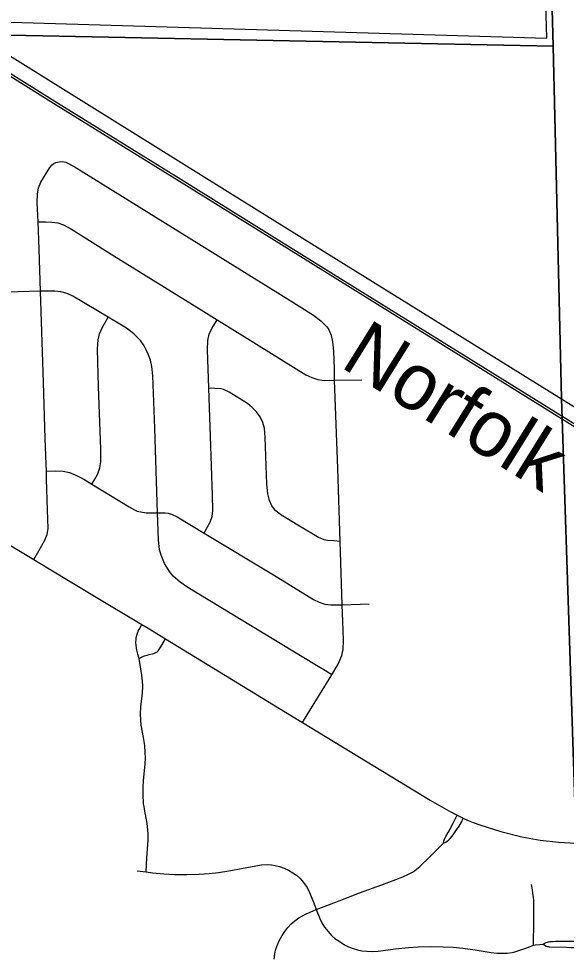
# Model space of a CAD drawing. Extents: x -16.6 to 83, y -37.7 to 22.
# Drawn here: x -6.63 to -6.084, y 16.999 to 17.935 of the extents above; entities that cross this region are included whole.
import ezdxf

# ---------------------------------------------------------------- set-up
doc = ezdxf.new("R2010")
doc.units = 0
for name, color, linetype in [('GM_X_Corporation', 7, 'Continuous'), ('GM_X_County_Road', 7, 'Continuous'), ('GM_X_Rail_Line', 7, 'Continuous'), ('GM_X_Rail_Line_Text', 7, 'Continuous'), ('GM_X_Township_Road', 7, 'Continuous'), ('GM_X_US_Route', 7, 'Continuous')]:
    doc.layers.add(name, color=color, linetype=linetype)

msp = doc.modelspace()

# ---------------------------------------------------------------- linework, layer by layer
at = {"layer": 'GM_X_Corporation'}
for points in [[(-7.14935, 17.94129), (-6.62721, 17.93142), (-6.1034, 17.91597), (-6.14002, 19.20758)], [(-7.69058, 17.93921), (-7.26166, 17.93063), (-6.6726, 17.91944), (-6.09715, 17.90775), (-6.1006, 18.03167)], [(-6.1006, 18.03167), (-6.09715, 17.90775), (-6.08886, 17.55614), (-6.07433, 17.11261)], [(-6.07433, 17.11261), (-6.08886, 17.55614), (-6.09715, 17.90775), (-6.6726, 17.91944), (-7.26166, 17.93063), (-7.69058, 17.93921)]]:
    msp.add_lwpolyline(points, dxfattribs=at)
at = {"layer": 'GM_X_County_Road'}
for points in [[(-6.7018, 17.44772), (-6.65329, 17.418), (-6.61537, 17.39511)], [(-6.61537, 17.39511), (-6.60005, 17.38586), (-6.55467, 17.35873), (-6.50758, 17.33047)], [(-6.50758, 17.33047), (-6.50134, 17.32672), (-6.48378, 17.31597), (-6.35815, 17.23906), (-6.34719, 17.2324)], [(-6.34719, 17.2324), (-6.21997, 17.15505), (-6.20118, 17.14417), (-6.19286, 17.14007)], [(-6.19286, 17.14007), (-6.18676, 17.13697), (-6.18206, 17.13481), (-6.1768, 17.13265), (-6.17013, 17.13021), (-6.14949, 17.12357), (-6.12844, 17.11826), (-6.11014, 17.11496), (-6.09166, 17.11289), (-6.07411, 17.11205)]]:
    msp.add_lwpolyline(points, dxfattribs=at)
at = {"layer": 'GM_X_Rail_Line'}
for points in [[(-6.73736, 17.93935), (-6.59288, 17.84932), (-6.47246, 17.77471), (-6.34901, 17.69778), (-6.11766, 17.55402), (-5.98499, 17.47148), (-5.88358, 17.40867), (-5.70409, 17.29675), (-5.5357, 17.19245), (-5.38128, 17.0958), (-5.03008, 16.87785), (-4.84584, 16.76318), (-4.67975, 16.65947), (-4.46684, 16.52752), (-4.43684, 16.50884), (-4.28793, 16.41617), (-4.02533, 16.2531), (-3.84397, 16.14002), (-3.50243, 15.92784)], [(-6.73613, 17.94133), (-6.59165, 17.8513), (-6.47122, 17.77668), (-6.34777, 17.69975), (-6.11642, 17.55599), (-5.98376, 17.47345), (-5.88234, 17.41065), (-5.70286, 17.29872), (-5.53446, 17.19443), (-5.38004, 17.09777), (-5.02885, 16.87982), (-4.8446, 16.76516), (-4.67851, 16.66144), (-4.46561, 16.52949), (-4.4356, 16.51081), (-4.2867, 16.41814), (-4.02409, 16.25508), (-3.84273, 16.142), (-3.50119, 15.92981)]]:
    msp.add_lwpolyline(points, dxfattribs=at)
at = {"layer": 'GM_X_Township_Road'}
for p, q in [((-6.31528, 17.57418), (-6.28813, 17.57484)), ((-6.30751, 17.35006), (-6.30961, 17.41337)), ((-6.30751, 17.35006), (-6.28055, 17.3511))]:
    msp.add_line(p, q, dxfattribs=at)
for points in [[(-6.61115, 17.73259), (-6.61187, 17.75161), (-6.61169, 17.76008), (-6.61067, 17.76628), (-6.60839, 17.77204), (-6.5992, 17.78684), (-6.59716, 17.78945)], [(-6.59716, 17.78945), (-6.59531, 17.79071), (-6.5932, 17.7916), (-6.59004, 17.79244), (-6.58674, 17.7926), (-6.5835, 17.79198), (-6.57512, 17.78785), (-6.54618, 17.76964), (-6.36204, 17.65541), (-6.33618, 17.63931), (-6.32881, 17.63371), (-6.32297, 17.62749), (-6.32104, 17.62483)], [(-6.60868, 17.66331), (-6.6101, 17.70531), (-6.61115, 17.73259)], [(-6.61115, 17.73259), (-6.60368, 17.73241), (-6.59751, 17.73226), (-6.5915, 17.73131), (-6.58579, 17.72937), (-6.57762, 17.72517), (-6.53564, 17.69845), (-6.44563, 17.64297), (-6.43241, 17.63474)], [(-6.60868, 17.66331), (-6.63089, 17.66264), (-6.65616, 17.66154), (-6.66488, 17.66117)], [(-6.54107, 17.63712), (-6.57627, 17.65834), (-6.58207, 17.66092), (-6.58821, 17.66256), (-6.59449, 17.66329), (-6.60697, 17.66337), (-6.60868, 17.66331)], [(-6.6028, 17.48352), (-6.60286, 17.49034), (-6.60397, 17.51618), (-6.60558, 17.57189), (-6.60868, 17.66331)], [(-6.55733, 17.47039), (-6.55448, 17.47543), (-6.55141, 17.48085), (-6.54936, 17.48669), (-6.54846, 17.49283), (-6.54832, 17.50533), (-6.55069, 17.56792), (-6.55164, 17.60537), (-6.55113, 17.6147), (-6.54968, 17.62076), (-6.54721, 17.62652), (-6.54413, 17.63186), (-6.54107, 17.63712)], [(-6.4918, 17.44178), (-6.49454, 17.52609), (-6.49479, 17.53532), (-6.49648, 17.57873), (-6.49742, 17.58811), (-6.49891, 17.59426), (-6.50112, 17.60016), (-6.50334, 17.6047), (-6.50525, 17.60859), (-6.50873, 17.61395), (-6.51544, 17.62065), (-6.523, 17.62623), (-6.54107, 17.63712)], [(-6.44082, 17.56638), (-6.44216, 17.6047), (-6.44162, 17.61406), (-6.44023, 17.62023), (-6.43768, 17.62605), (-6.43606, 17.62873), (-6.43241, 17.63474)], [(-6.43241, 17.63474), (-6.4152, 17.62403), (-6.34379, 17.57975), (-6.33803, 17.57699), (-6.33196, 17.57493), (-6.32562, 17.57393), (-6.31528, 17.57418)], [(-6.31528, 17.57418), (-6.31542, 17.58566), (-6.31596, 17.60327), (-6.31685, 17.61275), (-6.31842, 17.61896), (-6.32104, 17.62483)], [(-6.30961, 17.41337), (-6.31201, 17.48605), (-6.31528, 17.57418)], [(-6.44523, 17.4216), (-6.44233, 17.42707), (-6.43944, 17.43253), (-6.43747, 17.43817), (-6.4367, 17.4441), (-6.43699, 17.45944), (-6.43913, 17.51816), (-6.44082, 17.56638)], [(-6.30961, 17.41337), (-6.31602, 17.41384), (-6.32234, 17.4143), (-6.32548, 17.41498), (-6.33137, 17.41732), (-6.35023, 17.42841), (-6.3688, 17.43981), (-6.37374, 17.44383), (-6.37597, 17.44617), (-6.37781, 17.44878), (-6.38022, 17.45414), (-6.38192, 17.46088), (-6.38279, 17.47054), (-6.38441, 17.51709), (-6.38523, 17.52627), (-6.38619, 17.52977), (-6.38683, 17.53209), (-6.38948, 17.53761), (-6.39303, 17.54268), (-6.39729, 17.54714), (-6.40209, 17.55097), (-6.42044, 17.56249), (-6.4259, 17.56498), (-6.42877, 17.56569), (-6.4348, 17.56603), (-6.44082, 17.56638)], [(-6.61537, 17.39511), (-6.61029, 17.40402), (-6.6042, 17.41471), (-6.60204, 17.42035), (-6.6011, 17.42626), (-6.60162, 17.44481), (-6.60277, 17.47564), (-6.6028, 17.48352)], [(-6.6028, 17.48352), (-6.59406, 17.48394), (-6.58607, 17.48341), (-6.57986, 17.48208), (-6.57391, 17.47987), (-6.56557, 17.47544), (-6.55733, 17.47039)], [(-6.55733, 17.47039), (-6.52031, 17.44772), (-6.51492, 17.44475), (-6.51212, 17.4436), (-6.50314, 17.44192), (-6.49389, 17.44177), (-6.4918, 17.44178)], [(-6.4918, 17.44178), (-6.48442, 17.44182), (-6.48123, 17.4414), (-6.4781, 17.44059), (-6.47226, 17.43794), (-6.44523, 17.4216)], [(-6.31808, 17.28017), (-6.32432, 17.28399), (-6.33491, 17.29049), (-6.46181, 17.36722), (-6.46941, 17.37248), (-6.47618, 17.37864), (-6.48003, 17.38338), (-6.48484, 17.39116), (-6.48841, 17.3996), (-6.48988, 17.40537), (-6.49092, 17.4145), (-6.4918, 17.44178)], [(-6.44523, 17.4216), (-6.37609, 17.3798), (-6.33615, 17.3554), (-6.3307, 17.35259), (-6.325, 17.35064), (-6.31899, 17.34992), (-6.3167, 17.34993), (-6.30751, 17.35006)], [(-6.31808, 17.28017), (-6.31161, 17.29077), (-6.30812, 17.29943), (-6.30672, 17.30546), (-6.30633, 17.31479), (-6.30697, 17.33347), (-6.30751, 17.35006)], [(-6.51036, 17.29641), (-6.51156, 17.30063), (-6.51255, 17.3046), (-6.51325, 17.30936), (-6.5135, 17.31271), (-6.5133, 17.31537), (-6.51305, 17.31745), (-6.51225, 17.32083), (-6.51106, 17.32376), (-6.51021, 17.3254), (-6.50758, 17.33047)], [(-6.51036, 17.29641), (-6.50787, 17.29788), (-6.50589, 17.29866), (-6.50504, 17.29901), (-6.50211, 17.2999), (-6.50119, 17.30016), (-6.50024, 17.30035), (-6.49667, 17.30103), (-6.4949, 17.30159), (-6.49353, 17.30226), (-6.4924, 17.30305), (-6.49128, 17.30424), (-6.48987, 17.30608), (-6.48861, 17.30814), (-6.48378, 17.31597)], [(-6.50333, 17.08331), (-6.50263, 17.09748), (-6.50129, 17.11486), (-6.50117, 17.12107), (-6.50145, 17.12541), (-6.50218, 17.13158), (-6.50488, 17.14606), (-6.50528, 17.14865), (-6.50572, 17.15146), (-6.50634, 17.16109), (-6.50638, 17.16793), (-6.50593, 17.17476), (-6.50434, 17.19086), (-6.50404, 17.19707), (-6.50413, 17.20266), (-6.50469, 17.20947), (-6.50589, 17.21747), (-6.50805, 17.22973), (-6.50867, 17.23528), (-6.50885, 17.24088), (-6.50848, 17.24832), (-6.50696, 17.26193), (-6.50666, 17.26876), (-6.50684, 17.27373), (-6.50756, 17.2799), (-6.51036, 17.29641)], [(-6.34719, 17.2324), (-6.34242, 17.24024), (-6.31808, 17.28017)], [(-6.20652, 17.11206), (-6.20627, 17.11396), (-6.20589, 17.11507), (-6.20545, 17.11606), (-6.20417, 17.11853), (-6.20188, 17.12251), (-6.19976, 17.12633), (-6.19688, 17.1319), (-6.19286, 17.14007)], [(-6.20652, 17.11206), (-6.20414, 17.1131), (-6.20282, 17.11404), (-6.20113, 17.11535), (-6.19991, 17.11658), (-6.19793, 17.11896), (-6.19625, 17.12133), (-6.19344, 17.12521), (-6.19086, 17.12916), (-6.18873, 17.13312), (-6.18676, 17.13697)], [(-6.33354, 17.04577), (-6.31055, 17.05452), (-6.2902, 17.0623), (-6.26807, 17.07055), (-6.24712, 17.07853), (-6.24136, 17.08107), (-6.23746, 17.0832), (-6.23543, 17.08452), (-6.23368, 17.08571), (-6.23174, 17.08727), (-6.23011, 17.08878), (-6.22002, 17.09848), (-6.20652, 17.11206)], [(-6.51222, 17.08437), (-6.50333, 17.08331), (-6.49678, 17.08255), (-6.48564, 17.08151), (-6.47447, 17.08089), (-6.46266, 17.08077), (-6.45022, 17.08112), (-6.4403, 17.08178), (-6.43104, 17.08283), (-6.42058, 17.08441), (-6.3937, 17.08954), (-6.38815, 17.09027), (-6.38257, 17.09057), (-6.37822, 17.09037), (-6.37454, 17.08979), (-6.37033, 17.08868), (-6.36565, 17.08699), (-6.36114, 17.08491), (-6.35682, 17.08244), (-6.35327, 17.07992), (-6.34998, 17.07708), (-6.34741, 17.07438), (-6.34513, 17.07142), (-6.34266, 17.06765), (-6.34027, 17.06276), (-6.33602, 17.0524), (-6.33354, 17.04577)], [(-6.11672, 17.01005), (-6.11631, 17.03409), (-6.11631, 17.04766), (-6.11655, 17.05511), (-6.11682, 17.05783), (-6.11734, 17.06203), (-6.11787, 17.06534), (-6.1188, 17.07063)], [(-6.37547, 16.99631), (-6.37491, 17.00116), (-6.37402, 17.00533), (-6.37255, 17.00998), (-6.37061, 17.01446), (-6.36768, 17.01986), (-6.36498, 17.02394), (-6.36195, 17.02777), (-6.35857, 17.03131), (-6.35491, 17.03456), (-6.35082, 17.03747), (-6.34729, 17.03956), (-6.34348, 17.04149), (-6.33946, 17.04323), (-6.33354, 17.04577)], [(-6.33354, 17.04577), (-6.33009, 17.03693), (-6.32788, 17.03238), (-6.32519, 17.02816), (-6.32174, 17.02375), (-6.31829, 17.01995), (-6.31504, 17.01692), (-6.31067, 17.01403), (-6.30536, 17.01066), (-6.30142, 17.00863), (-6.29673, 17.00672), (-6.29247, 17.00546), (-6.28811, 17.00463), (-6.28309, 17.0041), (-6.27742, 17.00399), (-6.27177, 17.00433), (-6.25449, 17.00663), (-6.24156, 17.00798), (-6.23169, 17.00865), (-6.21992, 17.00889), (-6.20691, 17.00866), (-6.19703, 17.00812), (-6.18718, 17.0071), (-6.17492, 17.00536), (-6.15895, 17.00275), (-6.15331, 17.00218), (-6.14826, 17.00212), (-6.1431, 17.00232), (-6.13816, 17.00299), (-6.1352, 17.00351), (-6.13247, 17.00435), (-6.12327, 17.00747), (-6.11672, 17.01005)], [(-6.11672, 17.01005), (-6.11503, 17.01035), (-6.1105, 17.01082), (-6.10724, 17.01102)], [(-6.10724, 17.01102), (-6.1051, 17.0124), (-6.10398, 17.01286), (-6.10287, 17.01323), (-6.10177, 17.01346), (-6.10029, 17.01367), (-6.09792, 17.01386), (-6.09487, 17.01405), (-6.0708, 17.01402)], [(-6.10724, 17.01102), (-6.10558, 17.01001), (-6.10437, 17.00934), (-6.10362, 17.00906), (-6.1028, 17.00885), (-6.10197, 17.00875), (-6.10101, 17.00865), (-6.08392, 17.00806), (-6.07956, 17.00795), (-6.07067, 17.00796)]]:
    msp.add_lwpolyline(points, dxfattribs=at)
at = {"layer": 'GM_X_US_Route'}
msp.add_lwpolyline([(-6.67238, 17.91888), (-6.42492, 17.7647), (-6.33518, 17.70897), (-6.08864, 17.55559), (-5.66778, 17.29375), (-5.43293, 17.14776), (-5.35259, 17.09784), (-5.1374, 16.96414), (-5.11541, 16.95048), (-5.06936, 16.92273), (-4.99316, 16.8753), (-4.98149, 16.86804), (-4.96929, 16.86044), (-4.9203, 16.82995), (-4.89661, 16.81521), (-4.88963, 16.81086), (-4.82607, 16.77079), (-4.662, 16.66819), (-4.576, 16.61234), (-4.5625, 16.60479), (-4.55125, 16.59969), (-4.53959, 16.59568), (-4.52758, 16.59299), (-4.51634, 16.59161)], dxfattribs=at)

# ---------------------------------------------------------------- texts
at = {"layer": 'GM_X_Rail_Line_Text'}
msp.add_text('Norfolk', height=0.056629, rotation=328.11911, dxfattribs=at).set_placement((-6.31086, 17.58831))

doc.saveas('drawing.dxf')
